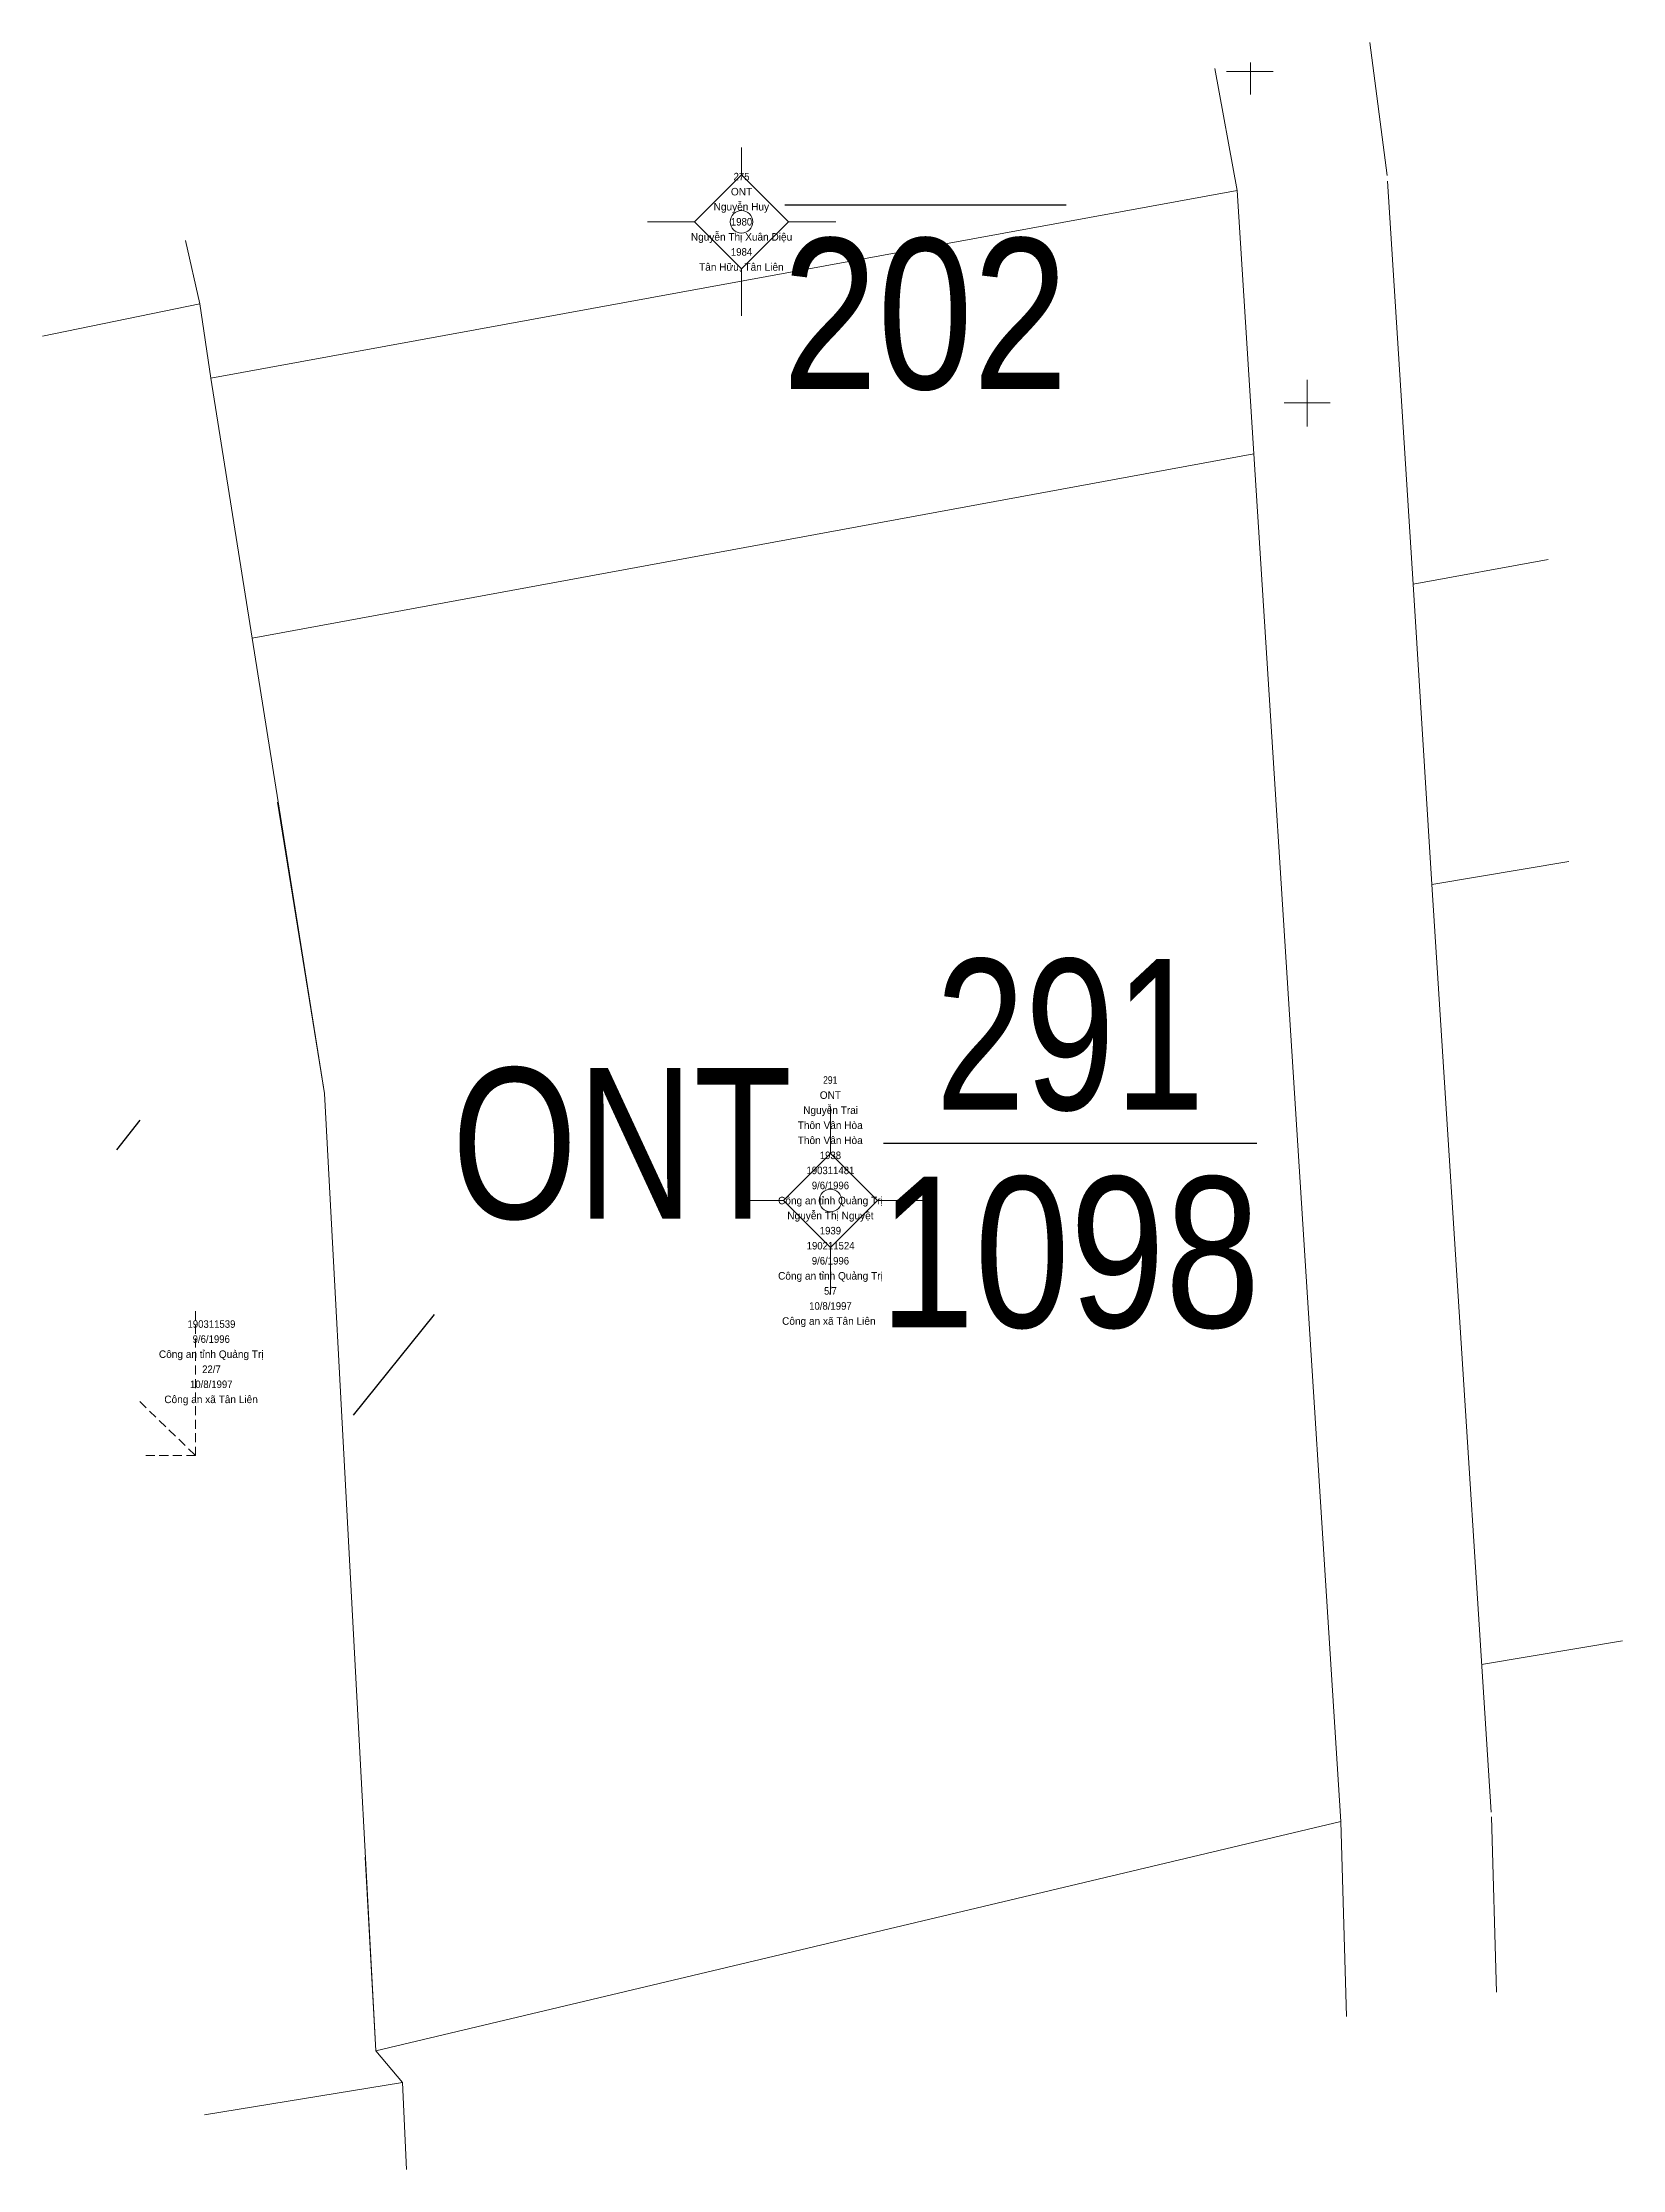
# Model space of a CAD drawing. Header units: metres. Extents: x 549606 to 549647.9, y 1838465.7 to 1838522.1.
import ezdxf
from ezdxf.enums import TextEntityAlignment as Align

# ---------------------------------------------------------------- set-up
doc = ezdxf.new("R2010")
doc.units = ezdxf.units.M
doc.header["$LTSCALE"] = 0.08
doc.linetypes.add('MEDIUM_DASHED', pattern=[4.5, 3, -1.5])
for name, color, linetype, lineweight in [('10', 7, 'Continuous', 13), ('13', 7, 'Continuous', 25), ('15', 7, 'Continuous', 13), ('18', 7, 'Continuous', 13), ('40', 7, 'MEDIUM_DASHED', 13)]:
    doc.layers.add(name, color=color, linetype=linetype, lineweight=lineweight)

msp = doc.modelspace()

# ---------------------------------------------------------------- linework, layer by layer
at = {"layer": '10'}
for p, q in [((549610.14, 1838515.2), (549605.96, 1838514.34)), ((549645.94, 1838508.41), (549642.35, 1838507.76)), ((549613.45, 1838494.23), (549614.81, 1838468.81)), ((549644.17, 1838479.07), (549647.91, 1838479.7)), ((549615.52, 1838467.97), (549614.81, 1838468.81)), ((549615.52, 1838467.97), (549614.81, 1838468.81)), ((549615.52, 1838467.97), (549614.81, 1838468.81)), ((549610.26, 1838467.11), (549615.52, 1838467.97)), ((549610.26, 1838467.11), (549615.52, 1838467.97)), ((549610.26, 1838467.11), (549615.52, 1838467.97))]:
    msp.add_line(p, q, dxfattribs=at)
at = {"layer": '13'}
for p, q in [((549607.93, 1838492.74), (549608.55, 1838493.52)), ((549607.93, 1838492.74), (549608.55, 1838493.52)), ((549607.93, 1838492.74), (549608.55, 1838493.52)), ((549607.93, 1838492.74), (549608.55, 1838493.52)), ((549628.29, 1838492.91), (549638.2, 1838492.91)), ((549628.29, 1838492.91), (549638.2, 1838492.91)), ((549614.22, 1838485.69), (549616.37, 1838488.36))]:
    msp.add_line(p, q, dxfattribs=at)
at = {"layer": '15'}
for p, q in [((549611.53, 1838506.32), (549638.12, 1838511.22)), ((549646.49, 1838500.39), (549642.85, 1838499.78))]:
    msp.add_line(p, q, dxfattribs=at)
at = {"layer": '18'}
for p, q in [((549641.2, 1838522.14), (549641.66, 1838518.61)), ((549637.09, 1838521.45), (549637.68, 1838518.21)), ((549638.64, 1838521.37), (549637.4, 1838521.37)), ((549638.03, 1838520.76), (549638.03, 1838521.61)), ((549624.52, 1838519.35), (549624.52, 1838518.63)), ((549610.43, 1838513.23), (549637.68, 1838518.21)), ((549623.27, 1838517.38), (549622.02, 1838517.38)), ((549627.02, 1838517.38), (549625.77, 1838517.38)), ((549624.52, 1838516.13), (549624.52, 1838514.88)), ((549610.14, 1838515.2), (549605.96, 1838514.34)), ((549610.14, 1838515.2), (549610.43, 1838513.23)), ((549639.54, 1838511.94), (549639.54, 1838513.18)), ((549640.15, 1838512.57), (549638.93, 1838512.57)), ((549612.2, 1838501.97), (549613.45, 1838494.23)), ((549613.45, 1838494.23), (549614.81, 1838468.81)), ((549613.45, 1838494.23), (549614.81, 1838468.81)), ((549626.88, 1838493.89), (549626.88, 1838492.64)), ((549625.63, 1838491.39), (549624.38, 1838491.39)), ((549629.38, 1838491.39), (549628.13, 1838491.39)), ((549626.88, 1838490.14), (549626.88, 1838488.89)), ((549640.43, 1838474.9), (549614.81, 1838468.81)), ((549640.58, 1838469.72), (549640.43, 1838474.9)), ((549644.57, 1838470.37), (549644.43, 1838475.02)), ((549614.53, 1838473.95), (549614.81, 1838468.81)), ((549610.26, 1838467.11), (549615.52, 1838467.97))]:
    msp.add_line(p, q, dxfattribs=at)
at = {"layer": '18', "lineweight": 25}
msp.add_line((549625.67, 1838517.83), (549633.14, 1838517.83), dxfattribs=at)
at = {"layer": '18'}
for points in [[(549624.52, 1838518.63), (549623.27, 1838517.38), (549624.52, 1838516.13), (549625.77, 1838517.38)], [(549626.88, 1838492.64), (549625.63, 1838491.39), (549626.88, 1838490.14), (549628.13, 1838491.39)]]:
    msp.add_lwpolyline(points, close=True, dxfattribs=at)
for points in [[(549641.67, 1838518.46), (549642.35, 1838507.76), (549642.85, 1838499.78), (549644.42, 1838475.15)], [(549637.68, 1838518.21), (549638.12, 1838511.22), (549640.43, 1838474.9)], [(549609.76, 1838516.88), (549610.14, 1838515.2), (549605.96, 1838514.34)], [(549610.43, 1838513.23), (549611.53, 1838506.32), (549613.45, 1838494.23)], [(549615.62, 1838465.66), (549615.52, 1838467.97), (549614.81, 1838468.81)]]:
    msp.add_lwpolyline(points, dxfattribs=at)
for centre in [(549624.52, 1838517.38), (549626.88, 1838491.39)]:
    msp.add_circle(centre, 0.3, dxfattribs=at)
at = {"layer": '40'}
msp.add_line((549608.54, 1838486.05), (549610.02, 1838484.62), dxfattribs=at)
msp.add_line((549608.54, 1838486.05), (549610.02, 1838484.62), dxfattribs=at)
msp.add_line((549608.54, 1838486.05), (549610.02, 1838484.62), dxfattribs=at)
msp.add_line((549608.54, 1838486.05), (549610.02, 1838484.62), dxfattribs=at)
msp.add_lwpolyline([(549610.02, 1838488.45), (549610.02, 1838484.62), (549608.67, 1838484.62)], dxfattribs=at)
msp.add_lwpolyline([(549610.02, 1838488.45), (549610.02, 1838484.62), (549608.67, 1838484.62)], dxfattribs=at)
msp.add_lwpolyline([(549610.02, 1838488.45), (549610.02, 1838484.62), (549608.67, 1838484.62)], dxfattribs=at)
msp.add_lwpolyline([(549610.02, 1838488.45), (549610.02, 1838484.62), (549608.67, 1838484.62)], dxfattribs=at)

# ---------------------------------------------------------------- texts
at = {"layer": '13'}
for s, width, p in [('291', 0.8, (549633.24, 1838493.8)), ('291', 0.8, (549633.24, 1838493.8)), ('1098', 0.85, (549633.235, 1838488.02)), ('1098', 0.85, (549633.235, 1838488.02))]:
    msp.add_text(s, height=4, dxfattribs=dict(at, width=width)).set_placement(p, align=Align.CENTER)
at = {"layer": '13', "width": 0.8}
msp.add_text('ONT ', height=4, dxfattribs=at).set_placement((549627.05, 1838490.91), align=Align.RIGHT)
msp.add_text('ONT ', height=4, dxfattribs=at).set_placement((549627.05, 1838490.91), align=Align.RIGHT)
at = {"layer": '15'}
for s, width, p in [('291', 0.85, (549626.875, 1838494.49)), ('291', 0.85, (549626.875, 1838494.49)), ('291', 0.85, (549626.875, 1838494.49)), ('1938', 0.95, (549626.88, 1838492.49)), ('1938', 0.95, (549626.88, 1838492.49)), ('1938', 0.95, (549626.88, 1838492.49)), ('190311481', 0.95, (549626.88, 1838492.09)), ('190311481', 0.95, (549626.88, 1838492.09)), ('190311481', 0.95, (549626.88, 1838492.09)), ('9/6/1996', 0.95, (549626.88, 1838491.69)), ('9/6/1996', 0.95, (549626.88, 1838491.69)), ('9/6/1996', 0.95, (549626.88, 1838491.69)), ('1939', 0.95, (549626.88, 1838490.49)), ('1939', 0.95, (549626.88, 1838490.49)), ('1939', 0.95, (549626.88, 1838490.49)), ('190211524', 0.95, (549626.885, 1838490.09)), ('190211524', 0.95, (549626.885, 1838490.09)), ('190211524', 0.95, (549626.885, 1838490.09)), ('9/6/1996', 0.95, (549626.88, 1838489.69)), ('9/6/1996', 0.95, (549626.88, 1838489.69)), ('9/6/1996', 0.95, (549626.88, 1838489.69)), ('5/7', 0.9, (549626.88, 1838488.89)), ('5/7', 0.9, (549626.88, 1838488.89)), ('5/7', 0.9, (549626.88, 1838488.89)), ('10/8/1997', 0.95, (549626.88, 1838488.49)), ('10/8/1997', 0.95, (549626.88, 1838488.49)), ('10/8/1997', 0.95, (549626.88, 1838488.49)), ('190311539', 0.95, (549610.445, 1838488.01)), ('190311539', 0.95, (549610.445, 1838488.01)), ('190311539', 0.95, (549610.445, 1838488.01)), ('190311539', 0.95, (549610.445, 1838488.01)), ('9/6/1996', 0.95, (549610.44, 1838487.61)), ('9/6/1996', 0.95, (549610.44, 1838487.61)), ('9/6/1996', 0.95, (549610.44, 1838487.61)), ('9/6/1996', 0.95, (549610.44, 1838487.61)), ('22/7', 0.95, (549610.445, 1838486.81)), ('22/7', 0.95, (549610.445, 1838486.81)), ('22/7', 0.95, (549610.445, 1838486.81)), ('22/7', 0.95, (549610.445, 1838486.81)), ('10/8/1997', 0.95, (549610.44, 1838486.41)), ('10/8/1997', 0.95, (549610.44, 1838486.41)), ('10/8/1997', 0.95, (549610.44, 1838486.41)), ('10/8/1997', 0.95, (549610.44, 1838486.41))]:
    msp.add_text(s, height=0.2, dxfattribs=dict(at, width=width)).set_placement(p, align=Align.CENTER)
for s, p in [('ONT', (549626.88, 1838494.09)), ('ONT', (549626.88, 1838494.09)), ('ONT', (549626.88, 1838494.09)), ('Thôn Vân Hòa', (549626.875, 1838493.29)), ('Thôn Vân Hòa', (549626.875, 1838493.29)), ('Thôn Vân Hòa', (549626.875, 1838493.29)), ('Nguyễn Trai', (549626.885, 1838493.69)), ('Nguyễn Trai', (549626.885, 1838493.69)), ('Nguyễn Trai', (549626.885, 1838493.69)), ('Thôn Vân Hòa', (549626.875, 1838492.89)), ('Thôn Vân Hòa', (549626.875, 1838492.89)), ('Thôn Vân Hòa', (549626.875, 1838492.89)), ('Công an tỉnh Quảng Trị', (549626.88, 1838491.29)), ('Công an tỉnh Quảng Trị', (549626.88, 1838491.29)), ('Công an tỉnh Quảng Trị', (549626.88, 1838491.29)), ('Nguyễn Thị Nguyệt', (549626.88, 1838490.89)), ('Nguyễn Thị Nguyệt', (549626.88, 1838490.89)), ('Nguyễn Thị Nguyệt', (549626.88, 1838490.89)), ('Công an tỉnh Quảng Trị', (549626.88, 1838489.29)), ('Công an tỉnh Quảng Trị', (549626.88, 1838489.29)), ('Công an tỉnh Quảng Trị', (549626.88, 1838489.29)), ('Công an xã Tân Liên ', (549626.875, 1838488.09)), ('Công an xã Tân Liên ', (549626.875, 1838488.09)), ('Công an xã Tân Liên ', (549626.875, 1838488.09)), ('Công an tỉnh Quảng Trị', (549610.44, 1838487.21)), ('Công an tỉnh Quảng Trị', (549610.44, 1838487.21)), ('Công an tỉnh Quảng Trị', (549610.44, 1838487.21)), ('Công an tỉnh Quảng Trị', (549610.44, 1838487.21)), (' Công an xã Tân Liên ', (549610.435, 1838486.01)), (' Công an xã Tân Liên ', (549610.435, 1838486.01)), (' Công an xã Tân Liên ', (549610.435, 1838486.01)), (' Công an xã Tân Liên ', (549610.435, 1838486.01))]:
    msp.add_text(s, height=0.2, dxfattribs=at).set_placement(p, align=Align.CENTER)
at = {"layer": '18'}
for s, height, width, p in [('275', 0.2, 0.95, (549624.52, 1838518.48)), ('1980', 0.2, 0.95, (549624.52, 1838517.28)), ('1984', 0.2, 0.95, (549624.52, 1838516.48)), ('202', 4, 0.85, (549629.395, 1838512.94)), ('291', 0.2, 0.85, (549626.875, 1838494.49)), ('1938', 0.2, 0.95, (549626.88, 1838492.49)), ('190311481', 0.2, 0.95, (549626.88, 1838492.09)), ('9/6/1996', 0.2, 0.95, (549626.88, 1838491.69)), ('1939', 0.2, 0.95, (549626.88, 1838490.49)), ('190211524', 0.2, 0.95, (549626.885, 1838490.09)), ('9/6/1996', 0.2, 0.95, (549626.88, 1838489.69)), ('5/7', 0.2, 0.9, (549626.88, 1838488.89)), ('10/8/1997', 0.2, 0.95, (549626.88, 1838488.49))]:
    msp.add_text(s, height=height, dxfattribs=dict(at, width=width)).set_placement(p, align=Align.CENTER)
for s, p in [('Nguyễn Huy', (549624.515, 1838517.68)), ('ONT', (549624.52, 1838518.08)), ('Nguyễn Thị Xuân Diệu', (549624.52, 1838516.88)), ('Tân Hữu, Tân Liên', (549624.515, 1838516.08)), ('ONT', (549626.88, 1838494.09)), ('Thôn Vân Hòa', (549626.875, 1838493.29)), ('Nguyễn Trai', (549626.885, 1838493.69)), ('Thôn Vân Hòa', (549626.875, 1838492.89)), ('Công an tỉnh Quảng Trị', (549626.88, 1838491.29)), ('Nguyễn Thị Nguyệt', (549626.88, 1838490.89)), ('Công an tỉnh Quảng Trị', (549626.88, 1838489.29)), ('Công an xã Tân Liên ', (549626.875, 1838488.09))]:
    msp.add_text(s, height=0.2, dxfattribs=at).set_placement(p, align=Align.CENTER)

doc.saveas('drawing.dxf')
